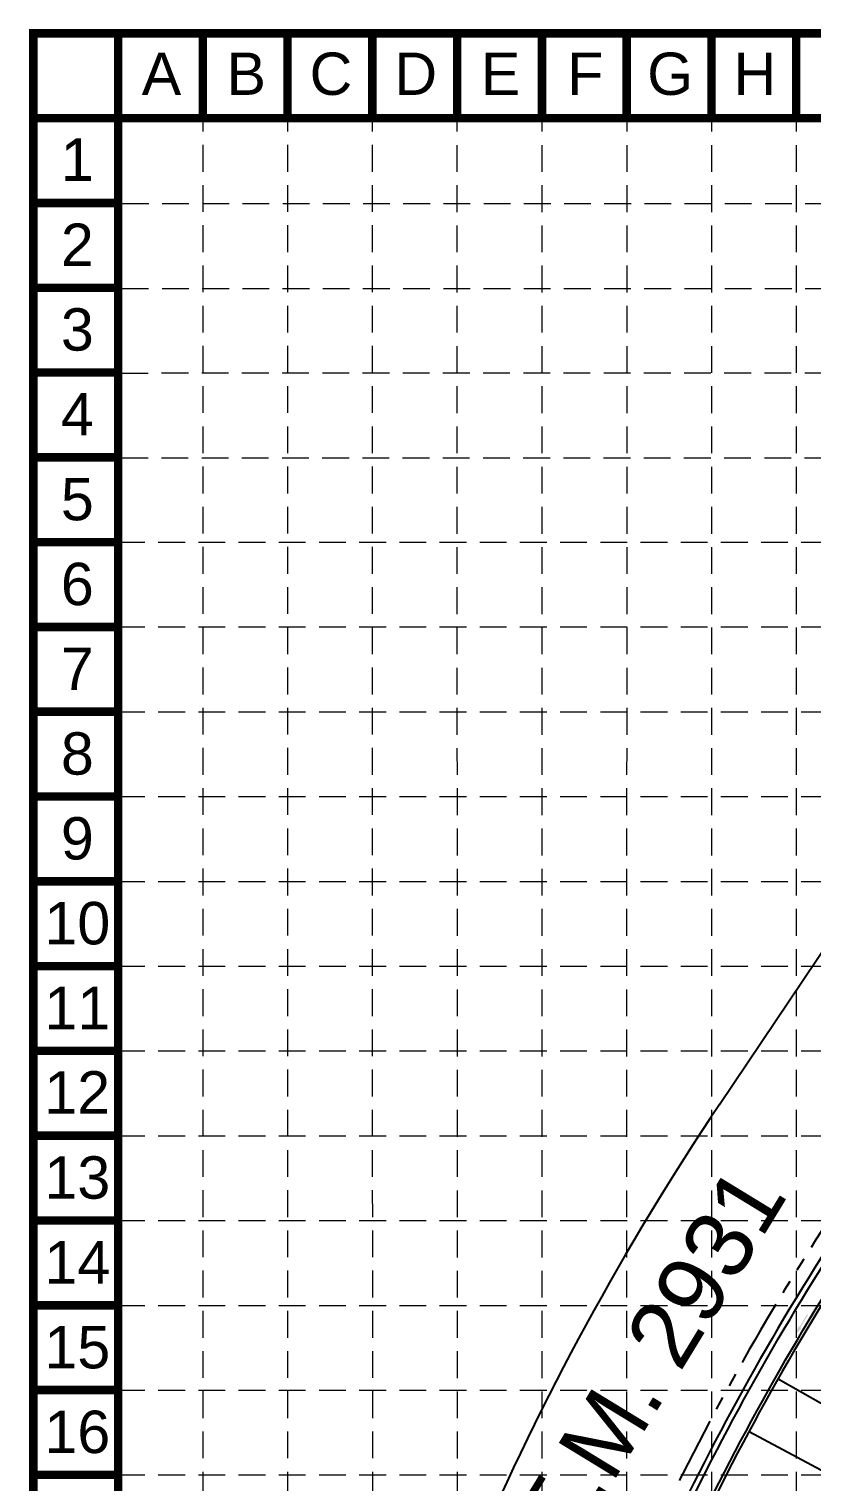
# Model space of a CAD drawing. Header units: inches. Extents: x 3312 to 5850, y 7905 to 11961.
# Drawn here: x 3312 to 3897, y 10877 to 11961 of the extents above; entities that cross this region are included whole.
import ezdxf
from ezdxf.enums import TextEntityAlignment as Align

# ---------------------------------------------------------------- set-up
doc = ezdxf.new("R2010")
doc.units = ezdxf.units.IN
doc.header["$LTSCALE"] = 80
doc.header["$MEASUREMENT"] = 0
doc.linetypes.add('HIDDEN', pattern=[0.375, 0.25, -0.125])
doc.linetypes.add('PHANTOM2', pattern=[1.25, 0.625, -0.125, 0.125, -0.125, 0.125, -0.125])
for name, color, linetype in [('BASE', 7, 'Continuous'), ('BNDY', 7, 'PHANTOM2'), ('grid', 254, 'HIDDEN'), ('LOT NUM', 7, 'Continuous'), ('LOTLINE', 7, 'Continuous'), ('PAVING', 7, 'Continuous'), ('ROW', 7, 'Continuous')]:
    doc.layers.add(name, color=color, linetype=linetype)
doc.styles.get("Standard").update_dxf_attribs({"font": 'ARIAL.TTF', "height": 25})

msp = doc.modelspace()

# ---------------------------------------------------------------- hatches: boundary and pattern name
at = {"layer": 'PAVING'}
h = msp.add_hatch(color=256, dxfattribs=at)
edge = h.paths.add_edge_path()
edge.add_line((3887.1, 10992.9), (3887.3, 10992.1))
edge.add_line((3887.3, 10992.1), (3893, 11001.6))
edge.add_line((3893, 11001.6), (3893.8, 11001.2))
edge.add_line((3893.8, 11001.2), (3888.1, 10991.7))
edge.add_line((3888.1, 10991.7), (3888.9, 10991.8))
edge.add_line((3888.9, 10991.8), (3888.9, 10991.8))
edge.add_ellipse((3888.7, 10991.3), major_axis=(0.303, 0.504), ratio=0.285714, start_angle=-125.8315, end_angle=14.4967, ccw=False)
edge.add_line((3888.6, 10991), (3888.6, 10991))
edge.add_line((3888.6, 10991), (3884.4, 10986.4))
edge.add_line((3884.4, 10986.4), (3886.5, 10992.2))
edge.add_line((3886.5, 10992.2), (3886.5, 10992.2))
edge.add_ellipse((3886.8, 10992.4), major_axis=(0.303, 0.504), ratio=0.285714, start_angle=-17.1827, end_angle=124.7269, ccw=False)
edge.add_line((3887.1, 10992.9), (3887.1, 10992.9))
edge.add_line((3887.1, 10992.9), (3887.1, 10992.9))
edge.add_line((3887.1, 10992.9), (3887.1, 10992.9))

# ---------------------------------------------------------------- linework, layer by layer
at = {"layer": 'BASE', "color": 9}
msp.add_line((3378.8, 11894.2), (5783.3, 11894.2), dxfattribs=at)
at = {"layer": 'BASE', "const_width": 6.33}
for points in [[(3378.8, 11957.5), (3315.5, 11957.5)], [(3378.8, 11957.5), (3378.8, 11894.2)], [(3442.1, 11957.5), (3442.1, 11894.2)], [(3505.3, 11957.5), (3505.3, 11894.2)], [(3568.6, 11957.5), (3568.6, 11894.2)], [(3631.9, 11957.5), (3631.9, 11894.2)], [(3695.2, 11957.5), (3695.2, 11894.2)], [(3758.4, 11957.5), (3758.4, 11894.2)], [(3821.7, 11957.5), (3821.7, 11894.2)], [(3885, 11957.5), (3885, 11894.2)], [(3378.8, 11894.2), (3315.5, 11894.2)], [(3378.8, 11830.9), (3315.5, 11830.9)], [(3378.8, 11767.6), (3315.5, 11767.6)], [(3378.8, 11704.4), (3315.5, 11704.4)], [(3378.8, 11641.1), (3315.5, 11641.1)], [(3378.8, 11577.8), (3315.5, 11577.8)], [(3378.8, 11514.5), (3315.5, 11514.5)], [(3378.8, 11451.3), (3315.5, 11451.3)], [(3378.8, 11388), (3315.5, 11388)], [(3378.8, 11324.7), (3315.5, 11324.7)], [(3378.8, 11261.4), (3315.5, 11261.4)], [(3378.8, 11198.2), (3315.5, 11198.2)], [(3378.8, 11134.9), (3315.5, 11134.9)], [(3378.8, 11071.6), (3315.5, 11071.6)], [(3378.8, 11008.3), (3315.5, 11008.3)], [(3378.8, 10945.1), (3315.5, 10945.1)], [(3378.8, 10881.8), (3315.5, 10881.8)]]:
    msp.add_lwpolyline(points, dxfattribs=at)
for points in [[(5846.6, 7907.8), (5846.6, 11957.5), (3315.5, 11957.5), (3315.5, 7907.8)], [(5783.3, 7971.1), (5783.3, 11894.2), (3378.8, 11894.2), (3378.8, 7971.1)]]:
    msp.add_lwpolyline(points, close=True, dxfattribs=at)
at = {"layer": 'BNDY'}
msp.add_arc((5544.7, 10004.8), 1952.9, 146.1215, 178.7554, dxfattribs=at)
at = {"layer": 'grid', "color": 252, "linetype": 'HIDDEN', "lineweight": 0}
for p, q in [((3442.6, 8224.2), (3442.3, 11891.8)), ((3506.2, 8224.2), (3505.4, 11891.8)), ((3569.3, 8224.2), (3568.7, 11891.6)), ((3632.9, 8224.1), (3631.9, 11891.5)), ((3695.6, 8224.1), (3695.3, 11892)), ((3758.5, 8224.1), (3758.7, 11891.9)), ((3822.2, 8224.1), (3821.9, 11891.7)), ((3885.7, 8224.1), (3885.1, 11891.7)), ((3381.7, 11830.5), (5782.3, 11830.8)), ((3381.6, 11767), (5782.3, 11767.5)), ((3381.3, 11704), (5783.3, 11704.4)), ((3381.2, 11640.7), (5783.3, 11641.1)), ((3378.8, 11577.8), (5783.3, 11577.8)), ((3378.8, 11514.5), (5783.3, 11514.5)), ((3378.8, 11451.3), (5783.3, 11451.3)), ((3378.8, 11388), (5783.3, 11388)), ((3378.8, 11324.7), (5783.3, 11324.7)), ((3378.8, 11261.4), (5783.3, 11261.4)), ((3378.8, 11198.2), (5783.3, 11198.2)), ((3378.8, 11134.9), (5783.3, 11134.9)), ((3378.8, 11071.6), (5783.3, 11071.6)), ((3378.8, 11008.3), (5783.3, 11008.3)), ((3378.8, 10945.1), (5783.3, 10945.1)), ((3378.8, 10881.8), (5783.3, 10881.8))]:
    msp.add_line(p, q, dxfattribs=at)
at = {"layer": 'LOTLINE'}
for p, q in [((3871.4, 10953.5), (3968.1, 10898.6)), ((3849.8, 10914.3), (3951.4, 10859.8))]:
    msp.add_line(p, q, dxfattribs=at)
at = {"layer": 'PAVING', "extrusion": (0, 0, -1)}
for radius, start in [(1938.2, 17.6254), (1925.6, 17.3424)]:
    msp.add_arc((-5544.7, 10004.8), radius, start, 33.8785, dxfattribs=at)
at = {"layer": 'ROW'}
msp.add_line((3827.7, 11158.1), (3956.1, 11349.4), dxfattribs=at)
for radius, start, end in [(2068.4, 146.1108, 167.3545), (1942.4, 146.1215, 162.6593), (1923.5, 146.1215, 162.6576)]:
    msp.add_arc((5544.7, 10004.8), radius, start, end, dxfattribs=at)

# ---------------------------------------------------------------- texts
at = {"layer": 'BASE'}
for s, height, p in [('A', 31.6, (3411.2, 11927.3)), ('B', 31.6, (3474.5, 11927.3)), ('C', 31.6, (3537.7, 11927.3)), ('D', 31.6, (3601, 11927.3)), ('E', 31.6, (3664.3, 11927.3)), ('F', 31.6, (3727.6, 11927.3)), ('G', 31.6, (3790.9, 11927.3)), ('H', 31.6, (3854.1, 11927.3)), ('1', 31.6, (3348.3, 11863.3)), ('1', 31.6, (3348.4, 11863)), ('2', 31.6, (3348.4, 11799.7)), ('3', 31.6, (3348.4, 11736.5)), ('4', 31.6, (3348.4, 11673.2)), ('5', 31.6, (3348.4, 11609.9)), ('6', 31.6, (3348.4, 11546.6)), ('7', 31.6, (3348.4, 11483.3)), ('8', 31.6, (3348.4, 11420.1)), ('9', 31.6, (3348.4, 11356.8)), ('10', 31.64, (3348.4, 11293.5)), ('11', 31.64, (3348.4, 11230.2)), ('12', 31.64, (3348.3, 11167.2)), ('13', 31.64, (3348.4, 11103.7)), ('14', 31.64, (3348.4, 11040.4)), ('15', 31.64, (3348.4, 10977.1)), ('16', 31.64, (3348.4, 10913.9))]:
    msp.add_text(s, height=height, dxfattribs=at).set_placement(p, align=Align.MIDDLE_CENTER)
at = {"layer": 'LOT NUM'}
msp.add_text('F.M. 2931         ', height=50.042, rotation=58.5928, dxfattribs=at).set_placement((3693.8, 10834.8), align=Align.MIDDLE_LEFT)

doc.saveas('drawing.dxf')
